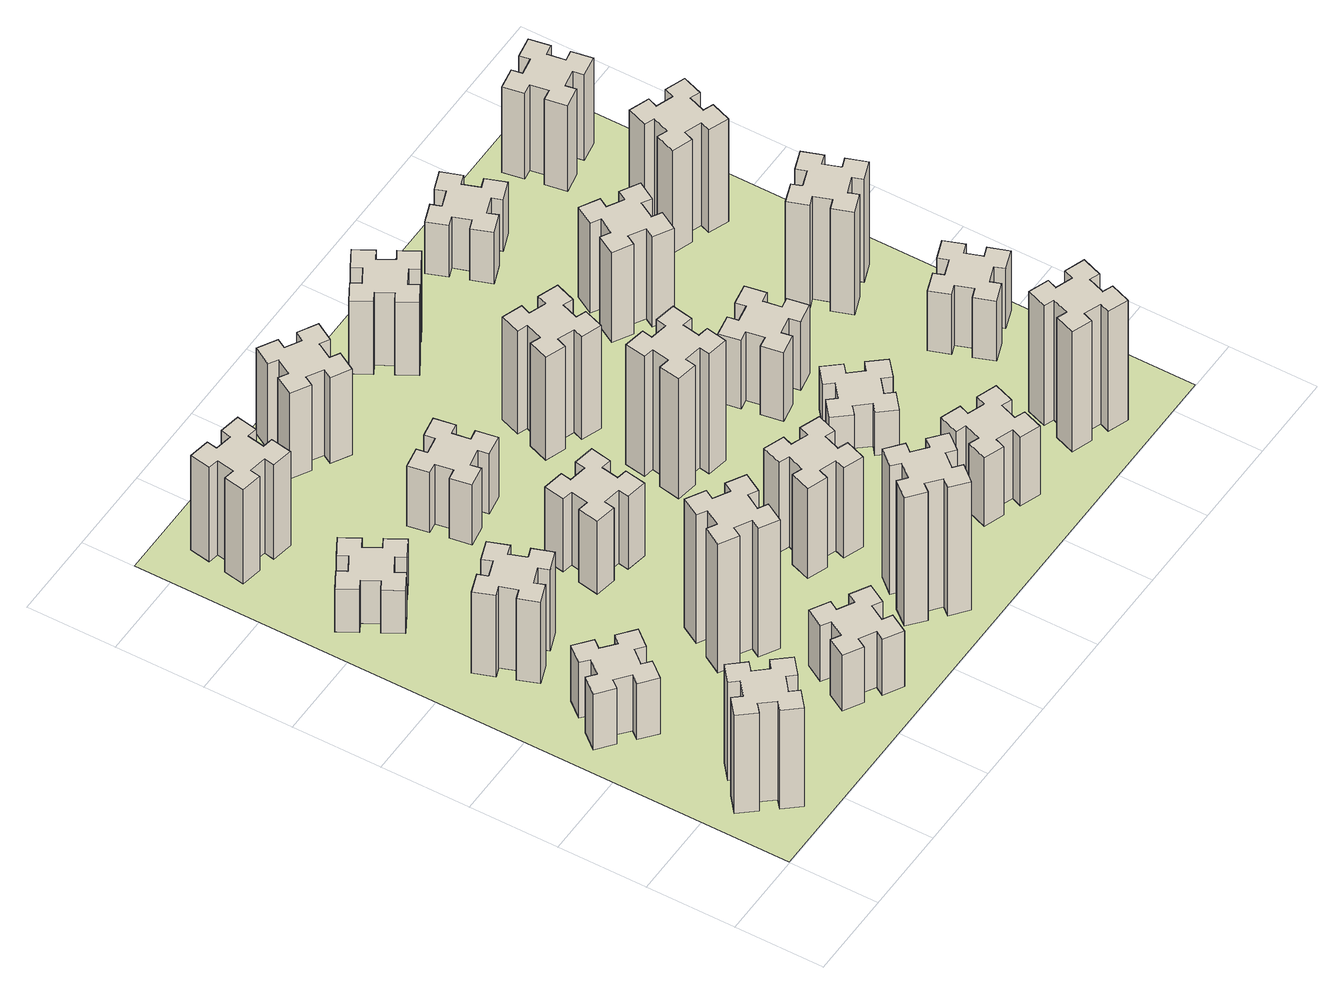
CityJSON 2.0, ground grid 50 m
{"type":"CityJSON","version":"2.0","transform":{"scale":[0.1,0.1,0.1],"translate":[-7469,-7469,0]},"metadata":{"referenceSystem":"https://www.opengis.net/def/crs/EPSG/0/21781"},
"CityObjects":{
"building1":{"type":"Building","attributes":{"class":"1000","function":"1000","usage":"1000","yearOfConstruction":2016,"roofType":"1000","measuredHeight":69,"storeysAboveGround":30,"storeysBelowGround":0},"geometry":[{"type":"Solid","lod":"1","boundaries":[[[[0,1,2,3,4,5,6,7,8,9,10,11,12,13,14,15,16,17,18,19]],[[17,16,20,21]],[[16,15,22,20]],[[15,14,23,22]],[[14,13,24,23]],[[13,12,25,24]],[[12,11,26,25]],[[11,10,27,26]],[[10,9,28,27]],[[9,8,29,28]],[[8,7,30,29]],[[7,6,31,30]],[[6,5,32,31]],[[5,4,33,32]],[[4,3,34,33]],[[3,2,35,34]],[[2,1,36,35]],[[1,0,37,36]],[[0,19,38,37]],[[19,18,39,38]],[[18,17,21,39]],[[24,25,26,27,28,29,30,31,32,33,34,35,36,37,38,39,21,20,22,23]]]]}]},
"building2":{"type":"Building","attributes":{"class":"1000","function":"1000","usage":"1000","yearOfConstruction":2016,"roofType":"1000","measuredHeight":39,"storeysAboveGround":30,"storeysBelowGround":0},"geometry":[{"type":"Solid","lod":"1","boundaries":[[[[40,41,42,43,44,45,46,47,48,49,50,51,52,53,54,55,56,57,58,59]],[[57,56,60,61]],[[56,55,62,60]],[[55,54,63,62]],[[54,53,64,63]],[[53,52,65,64]],[[52,51,66,65]],[[51,50,67,66]],[[50,49,68,67]],[[49,48,69,68]],[[48,47,70,69]],[[47,46,71,70]],[[46,45,72,71]],[[45,44,73,72]],[[44,43,74,73]],[[43,42,75,74]],[[42,41,76,75]],[[41,40,77,76]],[[40,59,78,77]],[[59,58,79,78]],[[58,57,61,79]],[[64,65,66,67,68,69,70,71,72,73,74,75,76,77,78,79,61,60,62,63]]]]}]},
"building3":{"type":"Building","attributes":{"class":"1000","function":"1000","usage":"1000","yearOfConstruction":2016,"roofType":"1000","measuredHeight":57,"storeysAboveGround":30,"storeysBelowGround":0},"geometry":[{"type":"Solid","lod":"1","boundaries":[[[[80,81,82,83,84,85,86,87,88,89,90,91,92,93,94,95,96,97,98,99]],[[97,96,100,101]],[[96,95,102,100]],[[95,94,103,102]],[[94,93,104,103]],[[93,92,105,104]],[[92,91,106,105]],[[91,90,107,106]],[[90,89,108,107]],[[89,88,109,108]],[[88,87,110,109]],[[87,86,111,110]],[[86,85,112,111]],[[85,84,113,112]],[[84,83,114,113]],[[83,82,115,114]],[[82,81,116,115]],[[81,80,117,116]],[[80,99,118,117]],[[99,98,119,118]],[[98,97,101,119]],[[104,105,106,107,108,109,110,111,112,113,114,115,116,117,118,119,101,100,102,103]]]]}]},
"building4":{"type":"Building","attributes":{"class":"1000","function":"1000","usage":"1000","yearOfConstruction":2016,"roofType":"1000","measuredHeight":30,"storeysAboveGround":30,"storeysBelowGround":0},"geometry":[{"type":"Solid","lod":"1","boundaries":[[[[120,121,122,123,124,125,126,127,128,129,130,131,132,133,134,135,136,137,138,139]],[[137,136,140,141]],[[136,135,142,140]],[[135,134,143,142]],[[134,133,144,143]],[[133,132,145,144]],[[132,131,146,145]],[[131,130,147,146]],[[130,129,148,147]],[[129,128,149,148]],[[128,127,150,149]],[[127,126,151,150]],[[126,125,152,151]],[[125,124,153,152]],[[124,123,154,153]],[[123,122,155,154]],[[122,121,156,155]],[[121,120,157,156]],[[120,139,158,157]],[[139,138,159,158]],[[138,137,141,159]],[[144,145,146,147,148,149,150,151,152,153,154,155,156,157,158,159,141,140,142,143]]]]}]},
"building5":{"type":"Building","attributes":{"class":"1000","function":"1000","usage":"1000","yearOfConstruction":2016,"roofType":"1000","measuredHeight":39,"storeysAboveGround":30,"storeysBelowGround":0},"geometry":[{"type":"Solid","lod":"1","boundaries":[[[[160,161,162,163,164,165,166,167,168,169,170,171,172,173,174,175,176,177,178,179]],[[177,176,180,181]],[[176,175,182,180]],[[175,174,183,182]],[[174,173,184,183]],[[173,172,185,184]],[[172,171,186,185]],[[171,170,187,186]],[[170,169,188,187]],[[169,168,189,188]],[[168,167,190,189]],[[167,166,191,190]],[[166,165,192,191]],[[165,164,193,192]],[[164,163,194,193]],[[163,162,195,194]],[[162,161,196,195]],[[161,160,197,196]],[[160,179,198,197]],[[179,178,199,198]],[[178,177,181,199]],[[184,185,186,187,188,189,190,191,192,193,194,195,196,197,198,199,181,180,182,183]]]]}]},
"building6":{"type":"Building","attributes":{"class":"1000","function":"1000","usage":"1000","yearOfConstruction":2016,"roofType":"1000","measuredHeight":66,"storeysAboveGround":30,"storeysBelowGround":0},"geometry":[{"type":"Solid","lod":"1","boundaries":[[[[200,201,202,203,204,205,206,207,208,209,210,211,212,213,214,215,216,217,218,219]],[[217,216,220,221]],[[216,215,222,220]],[[215,214,223,222]],[[214,213,224,223]],[[213,212,225,224]],[[212,211,226,225]],[[211,210,227,226]],[[210,209,228,227]],[[209,208,229,228]],[[208,207,230,229]],[[207,206,231,230]],[[206,205,232,231]],[[205,204,233,232]],[[204,203,234,233]],[[203,202,235,234]],[[202,201,236,235]],[[201,200,237,236]],[[200,219,238,237]],[[219,218,239,238]],[[218,217,221,239]],[[224,225,226,227,228,229,230,231,232,233,234,235,236,237,238,239,221,220,222,223]]]]}]},
"building7":{"type":"Building","attributes":{"class":"1000","function":"1000","usage":"1000","yearOfConstruction":2016,"roofType":"1000","measuredHeight":90,"storeysAboveGround":30,"storeysBelowGround":0},"geometry":[{"type":"Solid","lod":"1","boundaries":[[[[240,241,242,243,244,245,246,247,248,249,250,251,252,253,254,255,256,257,258,259]],[[257,256,260,261]],[[256,255,262,260]],[[255,254,263,262]],[[254,253,264,263]],[[253,252,265,264]],[[252,251,266,265]],[[251,250,267,266]],[[250,249,268,267]],[[249,248,269,268]],[[248,247,270,269]],[[247,246,271,270]],[[246,245,272,271]],[[245,244,273,272]],[[244,243,274,273]],[[243,242,275,274]],[[242,241,276,275]],[[241,240,277,276]],[[240,259,278,277]],[[259,258,279,278]],[[258,257,261,279]],[[264,265,266,267,268,269,270,271,272,273,274,275,276,277,278,279,261,260,262,263]]]]}]},
"building8":{"type":"Building","attributes":{"class":"1000","function":"1000","usage":"1000","yearOfConstruction":2016,"roofType":"1000","measuredHeight":51,"storeysAboveGround":30,"storeysBelowGround":0},"geometry":[{"type":"Solid","lod":"1","boundaries":[[[[280,281,282,283,284,285,286,287,288,289,290,291,292,293,294,295,296,297,298,299]],[[297,296,300,301]],[[296,295,302,300]],[[295,294,303,302]],[[294,293,304,303]],[[293,292,305,304]],[[292,291,306,305]],[[291,290,307,306]],[[290,289,308,307]],[[289,288,309,308]],[[288,287,310,309]],[[287,286,311,310]],[[286,285,312,311]],[[285,284,313,312]],[[284,283,314,313]],[[283,282,315,314]],[[282,281,316,315]],[[281,280,317,316]],[[280,299,318,317]],[[299,298,319,318]],[[298,297,301,319]],[[304,305,306,307,308,309,310,311,312,313,314,315,316,317,318,319,301,300,302,303]]]]}]},
"building9":{"type":"Building","attributes":{"class":"1000","function":"1000","usage":"1000","yearOfConstruction":2016,"roofType":"1000","measuredHeight":42,"storeysAboveGround":30,"storeysBelowGround":0},"geometry":[{"type":"Solid","lod":"1","boundaries":[[[[320,321,322,323,324,325,326,327,328,329,330,331,332,333,334,335,336,337,338,339]],[[337,336,340,341]],[[336,335,342,340]],[[335,334,343,342]],[[334,333,344,343]],[[333,332,345,344]],[[332,331,346,345]],[[331,330,347,346]],[[330,329,348,347]],[[329,328,349,348]],[[328,327,350,349]],[[327,326,351,350]],[[326,325,352,351]],[[325,324,353,352]],[[324,323,354,353]],[[323,322,355,354]],[[322,321,356,355]],[[321,320,357,356]],[[320,339,358,357]],[[339,338,359,358]],[[338,337,341,359]],[[344,345,346,347,348,349,350,351,352,353,354,355,356,357,358,359,341,340,342,343]]]]}]},
"building10":{"type":"Building","attributes":{"class":"1000","function":"1000","usage":"1000","yearOfConstruction":2016,"roofType":"1000","measuredHeight":90,"storeysAboveGround":30,"storeysBelowGround":0},"geometry":[{"type":"Solid","lod":"1","boundaries":[[[[360,361,362,363,364,365,366,367,368,369,370,371,372,373,374,375,376,377,378,379]],[[377,376,380,381]],[[376,375,382,380]],[[375,374,383,382]],[[374,373,384,383]],[[373,372,385,384]],[[372,371,386,385]],[[371,370,387,386]],[[370,369,388,387]],[[369,368,389,388]],[[368,367,390,389]],[[367,366,391,390]],[[366,365,392,391]],[[365,364,393,392]],[[364,363,394,393]],[[363,362,395,394]],[[362,361,396,395]],[[361,360,397,396]],[[360,379,398,397]],[[379,378,399,398]],[[378,377,381,399]],[[384,385,386,387,388,389,390,391,392,393,394,395,396,397,398,399,381,380,382,383]]]]}]},
"building11":{"type":"Building","attributes":{"class":"1000","function":"1000","usage":"1000","yearOfConstruction":2016,"roofType":"1000","measuredHeight":60,"storeysAboveGround":30,"storeysBelowGround":0},"geometry":[{"type":"Solid","lod":"1","boundaries":[[[[400,401,402,403,404,405,406,407,408,409,410,411,412,413,414,415,416,417,418,419]],[[417,416,420,421]],[[416,415,422,420]],[[415,414,423,422]],[[414,413,424,423]],[[413,412,425,424]],[[412,411,426,425]],[[411,410,427,426]],[[410,409,428,427]],[[409,408,429,428]],[[408,407,430,429]],[[407,406,431,430]],[[406,405,432,431]],[[405,404,433,432]],[[404,403,434,433]],[[403,402,435,434]],[[402,401,436,435]],[[401,400,437,436]],[[400,419,438,437]],[[419,418,439,438]],[[418,417,421,439]],[[424,425,426,427,428,429,430,431,432,433,434,435,436,437,438,439,421,420,422,423]]]]}]},
"building12":{"type":"Building","attributes":{"class":"1000","function":"1000","usage":"1000","yearOfConstruction":2016,"roofType":"1000","measuredHeight":63,"storeysAboveGround":30,"storeysBelowGround":0},"geometry":[{"type":"Solid","lod":"1","boundaries":[[[[440,441,442,443,444,445,446,447,448,449,450,451,452,453,454,455,456,457,458,459]],[[457,456,460,461]],[[456,455,462,460]],[[455,454,463,462]],[[454,453,464,463]],[[453,452,465,464]],[[452,451,466,465]],[[451,450,467,466]],[[450,449,468,467]],[[449,448,469,468]],[[448,447,470,469]],[[447,446,471,470]],[[446,445,472,471]],[[445,444,473,472]],[[444,443,474,473]],[[443,442,475,474]],[[442,441,476,475]],[[441,440,477,476]],[[440,459,478,477]],[[459,458,479,478]],[[458,457,461,479]],[[464,465,466,467,468,469,470,471,472,473,474,475,476,477,478,479,461,460,462,463]]]]}]},
"building13":{"type":"Building","attributes":{"class":"1000","function":"1000","usage":"1000","yearOfConstruction":2016,"roofType":"1000","measuredHeight":84,"storeysAboveGround":30,"storeysBelowGround":0},"geometry":[{"type":"Solid","lod":"1","boundaries":[[[[480,481,482,483,484,485,486,487,488,489,490,491,492,493,494,495,496,497,498,499]],[[497,496,500,501]],[[496,495,502,500]],[[495,494,503,502]],[[494,493,504,503]],[[493,492,505,504]],[[492,491,506,505]],[[491,490,507,506]],[[490,489,508,507]],[[489,488,509,508]],[[488,487,510,509]],[[487,486,511,510]],[[486,485,512,511]],[[485,484,513,512]],[[484,483,514,513]],[[483,482,515,514]],[[482,481,516,515]],[[481,480,517,516]],[[480,499,518,517]],[[499,498,519,518]],[[498,497,501,519]],[[504,505,506,507,508,509,510,511,512,513,514,515,516,517,518,519,501,500,502,503]]]]}]},
"building14":{"type":"Building","attributes":{"class":"1000","function":"1000","usage":"1000","yearOfConstruction":2016,"roofType":"1000","measuredHeight":72,"storeysAboveGround":30,"storeysBelowGround":0},"geometry":[{"type":"Solid","lod":"1","boundaries":[[[[520,521,522,523,524,525,526,527,528,529,530,531,532,533,534,535,536,537,538,539]],[[537,536,540,541]],[[536,535,542,540]],[[535,534,543,542]],[[534,533,544,543]],[[533,532,545,544]],[[532,531,546,545]],[[531,530,547,546]],[[530,529,548,547]],[[529,528,549,548]],[[528,527,550,549]],[[527,526,551,550]],[[526,525,552,551]],[[525,524,553,552]],[[524,523,554,553]],[[523,522,555,554]],[[522,521,556,555]],[[521,520,557,556]],[[520,539,558,557]],[[539,538,559,558]],[[538,537,541,559]],[[544,545,546,547,548,549,550,551,552,553,554,555,556,557,558,559,541,540,542,543]]]]}]},
"building15":{"type":"Building","attributes":{"class":"1000","function":"1000","usage":"1000","yearOfConstruction":2016,"roofType":"1000","measuredHeight":48,"storeysAboveGround":30,"storeysBelowGround":0},"geometry":[{"type":"Solid","lod":"1","boundaries":[[[[560,561,562,563,564,565,566,567,568,569,570,571,572,573,574,575,576,577,578,579]],[[577,576,580,581]],[[576,575,582,580]],[[575,574,583,582]],[[574,573,584,583]],[[573,572,585,584]],[[572,571,586,585]],[[571,570,587,586]],[[570,569,588,587]],[[569,568,589,588]],[[568,567,590,589]],[[567,566,591,590]],[[566,565,592,591]],[[565,564,593,592]],[[564,563,594,593]],[[563,562,595,594]],[[562,561,596,595]],[[561,560,597,596]],[[560,579,598,597]],[[579,578,599,598]],[[578,577,581,599]],[[584,585,586,587,588,589,590,591,592,593,594,595,596,597,598,599,581,580,582,583]]]]}]},
"building16":{"type":"Building","attributes":{"class":"1000","function":"1000","usage":"1000","yearOfConstruction":2016,"roofType":"1000","measuredHeight":51,"storeysAboveGround":30,"storeysBelowGround":0},"geometry":[{"type":"Solid","lod":"1","boundaries":[[[[600,601,602,603,604,605,606,607,608,609,610,611,612,613,614,615,616,617,618,619]],[[617,616,620,621]],[[616,615,622,620]],[[615,614,623,622]],[[614,613,624,623]],[[613,612,625,624]],[[612,611,626,625]],[[611,610,627,626]],[[610,609,628,627]],[[609,608,629,628]],[[608,607,630,629]],[[607,606,631,630]],[[606,605,632,631]],[[605,604,633,632]],[[604,603,634,633]],[[603,602,635,634]],[[602,601,636,635]],[[601,600,637,636]],[[600,619,638,637]],[[619,618,639,638]],[[618,617,621,639]],[[624,625,626,627,628,629,630,631,632,633,634,635,636,637,638,639,621,620,622,623]]]]}]},
"building17":{"type":"Building","attributes":{"class":"1000","function":"1000","usage":"1000","yearOfConstruction":2016,"roofType":"1000","measuredHeight":30,"storeysAboveGround":30,"storeysBelowGround":0},"geometry":[{"type":"Solid","lod":"1","boundaries":[[[[640,641,642,643,644,645,646,647,648,649,650,651,652,653,654,655,656,657,658,659]],[[657,656,660,661]],[[656,655,662,660]],[[655,654,663,662]],[[654,653,664,663]],[[653,652,665,664]],[[652,651,666,665]],[[651,650,667,666]],[[650,649,668,667]],[[649,648,669,668]],[[648,647,670,669]],[[647,646,671,670]],[[646,645,672,671]],[[645,644,673,672]],[[644,643,674,673]],[[643,642,675,674]],[[642,641,676,675]],[[641,640,677,676]],[[640,659,678,677]],[[659,658,679,678]],[[658,657,661,679]],[[664,665,666,667,668,669,670,671,672,673,674,675,676,677,678,679,661,660,662,663]]]]}]},
"building18":{"type":"Building","attributes":{"class":"1000","function":"1000","usage":"1000","yearOfConstruction":2016,"roofType":"1000","measuredHeight":48,"storeysAboveGround":30,"storeysBelowGround":0},"geometry":[{"type":"Solid","lod":"1","boundaries":[[[[680,681,682,683,684,685,686,687,688,689,690,691,692,693,694,695,696,697,698,699]],[[697,696,700,701]],[[696,695,702,700]],[[695,694,703,702]],[[694,693,704,703]],[[693,692,705,704]],[[692,691,706,705]],[[691,690,707,706]],[[690,689,708,707]],[[689,688,709,708]],[[688,687,710,709]],[[687,686,711,710]],[[686,685,712,711]],[[685,684,713,712]],[[684,683,714,713]],[[683,682,715,714]],[[682,681,716,715]],[[681,680,717,716]],[[680,699,718,717]],[[699,698,719,718]],[[698,697,701,719]],[[704,705,706,707,708,709,710,711,712,713,714,715,716,717,718,719,701,700,702,703]]]]}]},
"building19":{"type":"Building","attributes":{"class":"1000","function":"1000","usage":"1000","yearOfConstruction":2016,"roofType":"1000","measuredHeight":84,"storeysAboveGround":30,"storeysBelowGround":0},"geometry":[{"type":"Solid","lod":"1","boundaries":[[[[720,721,722,723,724,725,726,727,728,729,730,731,732,733,734,735,736,737,738,739]],[[737,736,740,741]],[[736,735,742,740]],[[735,734,743,742]],[[734,733,744,743]],[[733,732,745,744]],[[732,731,746,745]],[[731,730,747,746]],[[730,729,748,747]],[[729,728,749,748]],[[728,727,750,749]],[[727,726,751,750]],[[726,725,752,751]],[[725,724,753,752]],[[724,723,754,753]],[[723,722,755,754]],[[722,721,756,755]],[[721,720,757,756]],[[720,739,758,757]],[[739,738,759,758]],[[738,737,741,759]],[[744,745,746,747,748,749,750,751,752,753,754,755,756,757,758,759,741,740,742,743]]]]}]},
"building20":{"type":"Building","attributes":{"class":"1000","function":"1000","usage":"1000","yearOfConstruction":2016,"roofType":"1000","measuredHeight":63,"storeysAboveGround":30,"storeysBelowGround":0},"geometry":[{"type":"Solid","lod":"1","boundaries":[[[[760,761,762,763,764,765,766,767,768,769,770,771,772,773,774,775,776,777,778,779]],[[777,776,780,781]],[[776,775,782,780]],[[775,774,783,782]],[[774,773,784,783]],[[773,772,785,784]],[[772,771,786,785]],[[771,770,787,786]],[[770,769,788,787]],[[769,768,789,788]],[[768,767,790,789]],[[767,766,791,790]],[[766,765,792,791]],[[765,764,793,792]],[[764,763,794,793]],[[763,762,795,794]],[[762,761,796,795]],[[761,760,797,796]],[[760,779,798,797]],[[779,778,799,798]],[[778,777,781,799]],[[784,785,786,787,788,789,790,791,792,793,794,795,796,797,798,799,781,780,782,783]]]]}]},
"building21":{"type":"Building","attributes":{"class":"1000","function":"1000","usage":"1000","yearOfConstruction":2016,"roofType":"1000","measuredHeight":36,"storeysAboveGround":30,"storeysBelowGround":0},"geometry":[{"type":"Solid","lod":"1","boundaries":[[[[800,801,802,803,804,805,806,807,808,809,810,811,812,813,814,815,816,817,818,819]],[[817,816,820,821]],[[816,815,822,820]],[[815,814,823,822]],[[814,813,824,823]],[[813,812,825,824]],[[812,811,826,825]],[[811,810,827,826]],[[810,809,828,827]],[[809,808,829,828]],[[808,807,830,829]],[[807,806,831,830]],[[806,805,832,831]],[[805,804,833,832]],[[804,803,834,833]],[[803,802,835,834]],[[802,801,836,835]],[[801,800,837,836]],[[800,819,838,837]],[[819,818,839,838]],[[818,817,821,839]],[[824,825,826,827,828,829,830,831,832,833,834,835,836,837,838,839,821,820,822,823]]]]}]},
"building22":{"type":"Building","attributes":{"class":"1000","function":"1000","usage":"1000","yearOfConstruction":2016,"roofType":"1000","measuredHeight":42,"storeysAboveGround":30,"storeysBelowGround":0},"geometry":[{"type":"Solid","lod":"1","boundaries":[[[[840,841,842,843,844,845,846,847,848,849,850,851,852,853,854,855,856,857,858,859]],[[857,856,860,861]],[[856,855,862,860]],[[855,854,863,862]],[[854,853,864,863]],[[853,852,865,864]],[[852,851,866,865]],[[851,850,867,866]],[[850,849,868,867]],[[849,848,869,868]],[[848,847,870,869]],[[847,846,871,870]],[[846,845,872,871]],[[845,844,873,872]],[[844,843,874,873]],[[843,842,875,874]],[[842,841,876,875]],[[841,840,877,876]],[[840,859,878,877]],[[859,858,879,878]],[[858,857,861,879]],[[864,865,866,867,868,869,870,871,872,873,874,875,876,877,878,879,861,860,862,863]]]]}]},
"building23":{"type":"Building","attributes":{"class":"1000","function":"1000","usage":"1000","yearOfConstruction":2016,"roofType":"1000","measuredHeight":72,"storeysAboveGround":30,"storeysBelowGround":0},"geometry":[{"type":"Solid","lod":"1","boundaries":[[[[880,881,882,883,884,885,886,887,888,889,890,891,892,893,894,895,896,897,898,899]],[[897,896,900,901]],[[896,895,902,900]],[[895,894,903,902]],[[894,893,904,903]],[[893,892,905,904]],[[892,891,906,905]],[[891,890,907,906]],[[890,889,908,907]],[[889,888,909,908]],[[888,887,910,909]],[[887,886,911,910]],[[886,885,912,911]],[[885,884,913,912]],[[884,883,914,913]],[[883,882,915,914]],[[882,881,916,915]],[[881,880,917,916]],[[880,899,918,917]],[[899,898,919,918]],[[898,897,901,919]],[[904,905,906,907,908,909,910,911,912,913,914,915,916,917,918,919,901,900,902,903]]]]}]},
"building24":{"type":"Building","attributes":{"class":"1000","function":"1000","usage":"1000","yearOfConstruction":2016,"roofType":"1000","measuredHeight":72,"storeysAboveGround":30,"storeysBelowGround":0},"geometry":[{"type":"Solid","lod":"1","boundaries":[[[[920,921,922,923,924,925,926,927,928,929,930,931,932,933,934,935,936,937,938,939]],[[937,936,940,941]],[[936,935,942,940]],[[935,934,943,942]],[[934,933,944,943]],[[933,932,945,944]],[[932,931,946,945]],[[931,930,947,946]],[[930,929,948,947]],[[929,928,949,948]],[[928,927,950,949]],[[927,926,951,950]],[[926,925,952,951]],[[925,924,953,952]],[[924,923,954,953]],[[923,922,955,954]],[[922,921,956,955]],[[921,920,957,956]],[[920,939,958,957]],[[939,938,959,958]],[[938,937,941,959]],[[944,945,946,947,948,949,950,951,952,953,954,955,956,957,958,959,941,940,942,943]]]]}]},
"building25":{"type":"Building","attributes":{"class":"1000","function":"1000","usage":"1000","yearOfConstruction":2016,"roofType":"1000","measuredHeight":60,"storeysAboveGround":30,"storeysBelowGround":0},"geometry":[{"type":"Solid","lod":"1","boundaries":[[[[960,961,962,963,964,965,966,967,968,969,970,971,972,973,974,975,976,977,978,979]],[[977,976,980,981]],[[976,975,982,980]],[[975,974,983,982]],[[974,973,984,983]],[[973,972,985,984]],[[972,971,986,985]],[[971,970,987,986]],[[970,969,988,987]],[[969,968,989,988]],[[968,967,990,989]],[[967,966,991,990]],[[966,965,992,991]],[[965,964,993,992]],[[964,963,994,993]],[[963,962,995,994]],[[962,961,996,995]],[[961,960,997,996]],[[960,979,998,997]],[[979,978,999,998]],[[978,977,981,999]],[[984,985,986,987,988,989,990,991,992,993,994,995,996,997,998,999,981,980,982,983]]]]}]},
"landuse1":{"type":"LandUse","attributes":{"name":"plot1","function":"1010"},"geometry":[{"type":"MultiSurface","lod":"1","boundaries":[[[1000,1001,1002,1003]]]}]}
},
"vertices":[
[492,408,0],[427,484,0],[473,523,0],[396,615,0],[304,538,0],[343,492,0],[266,427,0],[228,473,0],[136,396,0],[213,304,0],[259,343,0],[323,266,0],[277,228,0],[354,136,0],[446,213,0],[408,259,0],[484,323,0],[523,277,0],[615,354,0],[538,446,0],[484,323,690],[523,277,690],[408,259,690],[446,213,690],[354,136,690],[277,228,690],[323,266,690],[259,343,690],[213,304,690],[136,396,690],[228,473,690],[266,427,690],[343,492,690],[304,538,690],[396,615,690],[473,523,690],[427,484,690],[492,408,690],[538,446,690],[615,354,690],
[323,1324,0],[259,1248,0],[213,1286,0],[136,1194,0],[228,1117,0],[266,1163,0],[343,1099,0],[304,1053,0],[396,976,0],[473,1068,0],[427,1106,0],[492,1183,0],[538,1144,0],[615,1236,0],[523,1313,0],[484,1267,0],[408,1332,0],[446,1378,0],[354,1455,0],[277,1363,0],[408,1332,390],[446,1378,390],[484,1267,390],[523,1313,390],[615,1236,390],[538,1144,390],[492,1183,390],[427,1106,390],[473,1068,390],[396,976,390],[304,1053,390],[343,1099,390],[266,1163,390],[228,1117,390],[136,1194,390],[213,1286,390],[259,1248,390],[323,1324,390],[277,1363,390],[354,1455,390],
[596,1846,0],[562,1940,0],[618,1960,0],[577,2073,0],[464,2032,0],[485,1976,0],[391,1942,0],[370,1998,0],[257,1957,0],[299,1844,0],[355,1865,0],[389,1771,0],[333,1750,0],[374,1637,0],[487,1679,0],[466,1735,0],[560,1769,0],[580,1713,0],[693,1754,0],[652,1867,0],[560,1769,570],[580,1713,570],[466,1735,570],[487,1679,570],[374,1637,570],[333,1750,570],[389,1771,570],[355,1865,570],[299,1844,570],[257,1957,570],[370,1998,570],[391,1942,570],[485,1976,570],[464,2032,570],[577,2073,570],[618,1960,570],[562,1940,570],[596,1846,570],[652,1867,570],[693,1754,570],
[496,2607,0],[446,2694,0],[498,2724,0],[438,2828,0],[334,2768,0],[364,2716,0],[277,2666,0],[247,2718,0],[143,2658,0],[203,2554,0],[255,2584,0],[305,2497,0],[253,2467,0],[313,2363,0],[417,2423,0],[387,2475,0],[474,2525,0],[504,2473,0],[608,2533,0],[548,2637,0],[474,2525,300],[504,2473,300],[387,2475,300],[417,2423,300],[313,2363,300],[253,2467,300],[305,2497,300],[255,2584,300],[203,2554,300],[143,2658,300],[247,2718,300],[277,2666,300],[364,2716,300],[334,2768,300],[438,2828,300],[498,2724,300],[446,2694,300],[496,2607,300],[548,2637,300],[608,2533,300],
[1145,474,0],[1095,387,0],[1043,417,0],[983,313,0],[1087,253,0],[1117,305,0],[1204,255,0],[1174,203,0],[1278,143,0],[1338,247,0],[1286,277,0],[1336,364,0],[1388,334,0],[1448,438,0],[1344,498,0],[1314,446,0],[1227,496,0],[1257,548,0],[1153,608,0],[1093,504,0],[1227,496,390],[1257,548,390],[1314,446,390],[1344,498,390],[1448,438,390],[1388,334,390],[1336,364,390],[1286,277,390],[1338,247,390],[1278,143,390],[1174,203,390],[1204,255,390],[1117,305,390],[1087,253,390],[983,313,390],[1043,417,390],[1095,387,390],[1145,474,390],[1093,504,390],[1153,608,390],
[475,3267,0],[492,3365,0],[551,3355,0],[572,3473,0],[454,3494,0],[444,3435,0],[345,3452,0],[356,3511,0],[237,3532,0],[217,3414,0],[276,3404,0],[258,3305,0],[199,3316,0],[178,3197,0],[297,3177,0],[307,3236,0],[405,3218,0],[395,3159,0],[513,3138,0],[534,3257,0],[405,3218,660],[395,3159,660],[307,3236,660],[297,3177,660],[178,3197,660],[199,3316,660],[258,3305,660],[276,3404,660],[217,3414,660],[237,3532,660],[356,3511,660],[345,3452,660],[444,3435,660],[454,3494,660],[572,3473,660],[551,3355,660],[492,3365,660],[475,3267,660],[534,3257,660],[513,3138,660],
[1214,1086,0],[1127,1136,0],[1157,1188,0],[1053,1248,0],[993,1144,0],[1045,1114,0],[995,1027,0],[943,1057,0],[883,953,0],[987,893,0],[1017,945,0],[1104,895,0],[1074,843,0],[1178,783,0],[1238,887,0],[1186,917,0],[1236,1004,0],[1288,974,0],[1348,1078,0],[1244,1138,0],[1236,1004,900],[1288,974,900],[1186,917,900],[1238,887,900],[1178,783,900],[1074,843,900],[1104,895,900],[1017,945,900],[987,893,900],[883,953,900],[943,1057,900],[995,1027,900],[1045,1114,900],[993,1144,900],[1053,1248,900],[1157,1188,900],[1127,1136,900],[1214,1086,900],[1244,1138,900],[1348,1078,900],
[1315,1787,0],[1332,1885,0],[1391,1875,0],[1412,1993,0],[1294,2014,0],[1284,1955,0],[1185,1972,0],[1196,2031,0],[1077,2052,0],[1057,1934,0],[1116,1924,0],[1098,1825,0],[1039,1836,0],[1018,1717,0],[1137,1697,0],[1147,1756,0],[1245,1738,0],[1235,1679,0],[1353,1658,0],[1374,1777,0],[1245,1738,510],[1235,1679,510],[1147,1756,510],[1137,1697,510],[1018,1717,510],[1039,1836,510],[1098,1825,510],[1116,1924,510],[1057,1934,510],[1077,2052,510],[1196,2031,510],[1185,1972,510],[1284,1955,510],[1294,2014,510],[1412,1993,510],[1391,1875,510],[1332,1885,510],[1315,1787,510],[1374,1777,510],[1353,1658,510],
[1232,2565,0],[1215,2664,0],[1274,2674,0],[1253,2792,0],[1135,2771,0],[1145,2712,0],[1047,2695,0],[1037,2754,0],[918,2733,0],[939,2615,0],[998,2625,0],[1016,2527,0],[957,2517,0],[977,2398,0],[1096,2419,0],[1085,2478,0],[1184,2496,0],[1194,2437,0],[1312,2457,0],[1291,2576,0],[1184,2496,420],[1194,2437,420],[1085,2478,420],[1096,2419,420],[977,2398,420],[957,2517,420],[1016,2527,420],[998,2625,420],[939,2615,420],[918,2733,420],[1037,2754,420],[1047,2695,420],[1145,2712,420],[1135,2771,420],[1253,2792,420],[1274,2674,420],[1215,2664,420],[1232,2565,420],[1291,2576,420],[1312,2457,420],
[1746,323,0],[1823,259,0],[1784,213,0],[1876,136,0],[1953,228,0],[1907,266,0],[1972,343,0],[2018,304,0],[2095,396,0],[2003,473,0],[1964,427,0],[1888,492,0],[1926,538,0],[1834,615,0],[1757,523,0],[1803,484,0],[1739,408,0],[1693,446,0],[1616,354,0],[1708,277,0],[1739,408,900],[1693,446,900],[1803,484,900],[1757,523,900],[1834,615,900],[1926,538,900],[1888,492,900],[1964,427,900],[2003,473,900],[2095,396,900],[2018,304,900],[1972,343,900],[1907,266,900],[1953,228,900],[1876,136,900],[1784,213,900],[1823,259,900],[1746,323,900],[1708,277,900],[1616,354,900],
[1045,3534,0],[995,3447,0],[943,3477,0],[883,3373,0],[987,3313,0],[1017,3365,0],[1104,3315,0],[1074,3263,0],[1178,3203,0],[1238,3307,0],[1186,3337,0],[1236,3424,0],[1288,3394,0],[1348,3498,0],[1244,3558,0],[1214,3506,0],[1127,3556,0],[1157,3608,0],[1053,3668,0],[993,3564,0],[1127,3556,600],[1157,3608,600],[1214,3506,600],[1244,3558,600],[1348,3498,600],[1288,3394,600],[1236,3424,600],[1186,3337,600],[1238,3307,600],[1178,3203,600],[1074,3263,600],[1104,3315,600],[1017,3365,600],[987,3313,600],[883,3373,600],[943,3477,600],[995,3447,600],[1045,3534,600],[993,3564,600],[1053,3668,600],
[1940,1102,0],[1846,1136,0],[1867,1192,0],[1754,1233,0],[1713,1120,0],[1769,1100,0],[1735,1006,0],[1679,1027,0],[1637,914,0],[1750,873,0],[1771,929,0],[1865,895,0],[1844,839,0],[1957,797,0],[1998,910,0],[1942,931,0],[1976,1025,0],[2032,1004,0],[2073,1117,0],[1960,1158,0],[1976,1025,630],[2032,1004,630],[1942,931,630],[1998,910,630],[1957,797,630],[1844,839,630],[1865,895,630],[1771,929,630],[1750,873,630],[1637,914,630],[1679,1027,630],[1735,1006,630],[1769,1100,630],[1713,1120,630],[1754,1233,630],[1867,1192,630],[1846,1136,630],[1940,1102,630],[1960,1158,630],[2073,1117,630],
[1856,1924,0],[1838,1825,0],[1779,1836,0],[1758,1717,0],[1877,1697,0],[1887,1756,0],[1985,1738,0],[1975,1679,0],[2093,1658,0],[2114,1777,0],[2055,1787,0],[2072,1885,0],[2131,1875,0],[2152,1993,0],[2034,2014,0],[2024,1955,0],[1925,1972,0],[1936,2031,0],[1817,2052,0],[1797,1934,0],[1925,1972,840],[1936,2031,840],[2024,1955,840],[2034,2014,840],[2152,1993,840],[2131,1875,840],[2072,1885,840],[2055,1787,840],[2114,1777,840],[2093,1658,840],[1975,1679,840],[1985,1738,840],[1887,1756,840],[1877,1697,840],[1758,1717,840],[1779,1836,840],[1838,1825,840],[1856,1924,840],[1797,1934,840],[1817,2052,840],
[1942,2411,0],[1976,2505,0],[2032,2484,0],[2073,2597,0],[1960,2638,0],[1940,2582,0],[1846,2616,0],[1867,2672,0],[1754,2713,0],[1713,2600,0],[1769,2580,0],[1735,2486,0],[1679,2507,0],[1637,2394,0],[1750,2353,0],[1771,2409,0],[1865,2375,0],[1844,2319,0],[1957,2277,0],[1998,2390,0],[1865,2375,720],[1844,2319,720],[1771,2409,720],[1750,2353,720],[1637,2394,720],[1679,2507,720],[1735,2486,720],[1769,2580,720],[1713,2600,720],[1754,2713,720],[1867,2672,720],[1846,2616,720],[1940,2582,720],[1960,2638,720],[2073,2597,720],[2032,2484,720],[1976,2505,720],[1942,2411,720],[1998,2390,720],[1957,2277,720],
[2509,560,0],[2475,466,0],[2419,487,0],[2377,374,0],[2490,333,0],[2511,389,0],[2605,355,0],[2584,299,0],[2697,257,0],[2738,370,0],[2682,391,0],[2716,485,0],[2772,464,0],[2813,577,0],[2700,618,0],[2680,562,0],[2586,596,0],[2607,652,0],[2494,693,0],[2453,580,0],[2586,596,480],[2607,652,480],[2680,562,480],[2700,618,480],[2813,577,480],[2772,464,480],[2716,485,480],[2682,391,480],[2738,370,480],[2697,257,480],[2584,299,480],[2605,355,480],[2511,389,480],[2490,333,480],[2377,374,480],[2419,487,480],[2475,466,480],[2509,560,480],[2453,580,480],[2494,693,480],
[1976,3447,0],[1926,3534,0],[1978,3564,0],[1918,3668,0],[1814,3608,0],[1844,3556,0],[1757,3506,0],[1727,3558,0],[1623,3498,0],[1683,3394,0],[1735,3424,0],[1785,3337,0],[1733,3307,0],[1793,3203,0],[1897,3263,0],[1867,3315,0],[1954,3365,0],[1984,3313,0],[2088,3373,0],[2028,3477,0],[1954,3365,510],[1984,3313,510],[1867,3315,510],[1897,3263,510],[1793,3203,510],[1733,3307,510],[1785,3337,510],[1735,3424,510],[1683,3394,510],[1623,3498,510],[1727,3558,510],[1757,3506,510],[1844,3556,510],[1814,3608,510],[1918,3668,510],[1978,3564,510],[1926,3534,510],[1976,3447,510],[2028,3477,510],[2088,3373,510],
[2628,1099,0],[2704,1163,0],[2743,1117,0],[2835,1194,0],[2758,1286,0],[2712,1248,0],[2647,1324,0],[2693,1363,0],[2616,1455,0],[2524,1378,0],[2563,1332,0],[2486,1267,0],[2448,1313,0],[2356,1236,0],[2433,1144,0],[2479,1183,0],[2543,1106,0],[2497,1068,0],[2574,976,0],[2666,1053,0],[2543,1106,300],[2497,1068,300],[2479,1183,300],[2433,1144,300],[2356,1236,300],[2448,1313,300],[2486,1267,300],[2563,1332,300],[2524,1378,300],[2616,1455,300],[2693,1363,300],[2647,1324,300],[2712,1248,300],[2758,1286,300],[2835,1194,300],[2743,1117,300],[2704,1163,300],[2628,1099,300],[2666,1053,300],[2574,976,300],
[2625,1872,0],[2527,1855,0],[2517,1914,0],[2398,1893,0],[2419,1775,0],[2478,1785,0],[2496,1687,0],[2437,1677,0],[2457,1558,0],[2576,1579,0],[2565,1638,0],[2664,1656,0],[2674,1597,0],[2792,1617,0],[2771,1736,0],[2712,1725,0],[2695,1824,0],[2754,1834,0],[2733,1952,0],[2615,1931,0],[2695,1824,480],[2754,1834,480],[2712,1725,480],[2771,1736,480],[2792,1617,480],[2674,1597,480],[2664,1656,480],[2565,1638,480],[2576,1579,480],[2457,1558,480],[2437,1677,480],[2496,1687,480],[2478,1785,480],[2419,1775,480],[2398,1893,480],[2517,1914,480],[2527,1855,480],[2625,1872,480],[2615,1931,480],[2733,1952,480],
[3322,291,0],[3356,385,0],[3412,364,0],[3453,477,0],[3340,518,0],[3320,462,0],[3226,496,0],[3247,552,0],[3134,593,0],[3093,480,0],[3149,460,0],[3115,366,0],[3059,387,0],[3017,274,0],[3130,233,0],[3151,289,0],[3245,255,0],[3224,199,0],[3337,157,0],[3378,270,0],[3245,255,840],[3224,199,840],[3151,289,840],[3130,233,840],[3017,274,840],[3059,387,840],[3115,366,840],[3149,460,840],[3093,480,840],[3134,593,840],[3247,552,840],[3226,496,840],[3320,462,840],[3340,518,840],[3453,477,840],[3412,364,840],[3356,385,840],[3322,291,840],[3378,270,840],[3337,157,840],
[2766,2497,0],[2816,2584,0],[2868,2554,0],[2928,2658,0],[2824,2718,0],[2794,2666,0],[2707,2716,0],[2737,2768,0],[2633,2828,0],[2573,2724,0],[2625,2694,0],[2575,2607,0],[2523,2637,0],[2463,2533,0],[2567,2473,0],[2597,2525,0],[2684,2475,0],[2654,2423,0],[2758,2363,0],[2818,2467,0],[2684,2475,630],[2654,2423,630],[2597,2525,630],[2567,2473,630],[2463,2533,630],[2523,2637,630],[2575,2607,630],[2625,2694,630],[2573,2724,630],[2633,2828,630],[2737,2768,630],[2707,2716,630],[2794,2666,630],[2824,2718,630],[2928,2658,630],[2868,2554,630],[2816,2584,630],[2766,2497,630],[2818,2467,630],[2758,2363,630],
[2605,3556,0],[2511,3522,0],[2490,3578,0],[2377,3537,0],[2419,3424,0],[2475,3445,0],[2509,3351,0],[2453,3330,0],[2494,3217,0],[2607,3259,0],[2586,3315,0],[2680,3349,0],[2700,3293,0],[2813,3334,0],[2772,3447,0],[2716,3426,0],[2682,3520,0],[2738,3540,0],[2697,3653,0],[2584,3612,0],[2682,3520,360],[2738,3540,360],[2716,3426,360],[2772,3447,360],[2813,3334,360],[2700,3293,360],[2680,3349,360],[2586,3315,360],[2607,3259,360],[2494,3217,360],[2453,3330,360],[2509,3351,360],[2475,3445,360],[2419,3424,360],[2377,3537,360],[2490,3578,360],[2511,3522,360],[2605,3556,360],[2584,3612,360],[2697,3653,360],
[3556,1106,0],[3522,1200,0],[3578,1220,0],[3537,1333,0],[3424,1292,0],[3445,1236,0],[3351,1202,0],[3330,1258,0],[3217,1217,0],[3259,1104,0],[3315,1125,0],[3349,1031,0],[3293,1010,0],[3334,897,0],[3447,939,0],[3426,995,0],[3520,1029,0],[3540,973,0],[3653,1014,0],[3612,1127,0],[3520,1029,420],[3540,973,420],[3426,995,420],[3447,939,420],[3334,897,420],[3293,1010,420],[3349,1031,420],[3315,1125,420],[3259,1104,420],[3217,1217,420],[3330,1258,420],[3351,1202,420],[3445,1236,420],[3424,1292,420],[3537,1333,420],[3578,1220,420],[3522,1200,420],[3556,1106,420],[3612,1127,420],[3653,1014,420],
[3215,1865,0],[3249,1771,0],[3193,1750,0],[3234,1637,0],[3347,1679,0],[3326,1735,0],[3420,1769,0],[3440,1713,0],[3553,1754,0],[3512,1867,0],[3456,1846,0],[3422,1940,0],[3478,1960,0],[3437,2073,0],[3324,2032,0],[3345,1976,0],[3251,1942,0],[3230,1998,0],[3117,1957,0],[3159,1844,0],[3251,1942,720],[3230,1998,720],[3345,1976,720],[3324,2032,720],[3437,2073,720],[3478,1960,720],[3422,1940,720],[3456,1846,720],[3512,1867,720],[3553,1754,720],[3440,1713,720],[3420,1769,720],[3326,1735,720],[3347,1679,720],[3234,1637,720],[3193,1750,720],[3249,1771,720],[3215,1865,720],[3159,1844,720],[3117,1957,720],
[3249,2780,0],[3215,2686,0],[3159,2707,0],[3117,2594,0],[3230,2553,0],[3251,2609,0],[3345,2575,0],[3324,2519,0],[3437,2477,0],[3478,2590,0],[3422,2611,0],[3456,2705,0],[3512,2684,0],[3553,2797,0],[3440,2838,0],[3420,2782,0],[3326,2816,0],[3347,2872,0],[3234,2913,0],[3193,2800,0],[3326,2816,720],[3347,2872,720],[3420,2782,720],[3440,2838,720],[3553,2797,720],[3512,2684,720],[3456,2705,720],[3422,2611,720],[3478,2590,720],[3437,2477,720],[3324,2519,720],[3345,2575,720],[3251,2609,720],[3230,2553,720],[3117,2594,720],[3159,2707,720],[3215,2686,720],[3249,2780,720],[3193,2800,720],[3234,2913,720],
[3305,3318,0],[3404,3336,0],[3414,3277,0],[3532,3297,0],[3511,3416,0],[3452,3405,0],[3435,3504,0],[3494,3514,0],[3473,3632,0],[3355,3611,0],[3365,3552,0],[3267,3535,0],[3257,3594,0],[3138,3573,0],[3159,3455,0],[3218,3465,0],[3236,3367,0],[3177,3357,0],[3197,3238,0],[3316,3259,0],[3236,3367,600],[3177,3357,600],[3218,3465,600],[3159,3455,600],[3138,3573,600],[3257,3594,600],[3267,3535,600],[3365,3552,600],[3355,3611,600],[3473,3632,600],[3494,3514,600],[3435,3504,600],[3452,3405,600],[3511,3416,600],[3532,3297,600],[3414,3277,600],[3404,3336,600],[3305,3318,600],[3316,3259,600],[3197,3238,600],
[5,3705,0],[3705,3705,0],[3705,5,0],[5,5,0]
]}
